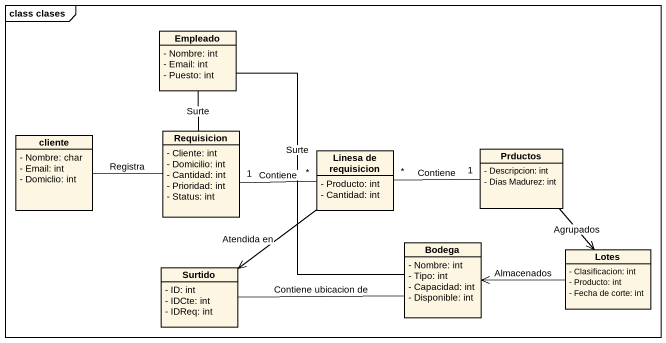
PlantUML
@startuml
mainframe class clases
hide circle
hide empty members
skinparam classAttributeIconSize 0
class Empleado {
  - Nombre: int
  - Email: int
  - Puesto: int
}
class cliente {
  - Nombre: char
  - Email: int
  - Domiclio: int
}
class Requisicion {
  - Cliente: int
  - Domicilio: int
  - Cantidad: int
  - Prioridad: int
  - Status: int
}
class "Linesa de requisicion" as Linesa_de_requisicion {
  - Producto: int
  - Cantidad: int
}
class Prductos {
  - Descripcion: int
  - Dias Madurez: int
}
class Surtido {
  - ID: int
  - IDCte: int
  - IDReq: int
}
class Bodega {
  - Nombre: int
  - Tipo: int
  - Capacidad: int
  - Disponible: int
}
class Lotes {
  - Clasificacion: int
  - Producto: int
  - Fecha de corte: int
}
Empleado -- Requisicion : Surte
Empleado -- Bodega : Surte
cliente -right- Requisicion : Registra
Requisicion "1" -right- "*" Linesa_de_requisicion : Contiene
Linesa_de_requisicion --> Surtido : Atendida en
Prductos "1" -left- "*" Linesa_de_requisicion : Contiene
Prductos --> Lotes : Agrupados
Surtido -right- Bodega : Contiene ubicacion de
Lotes -left-> Bodega : Almacenados
@enduml
